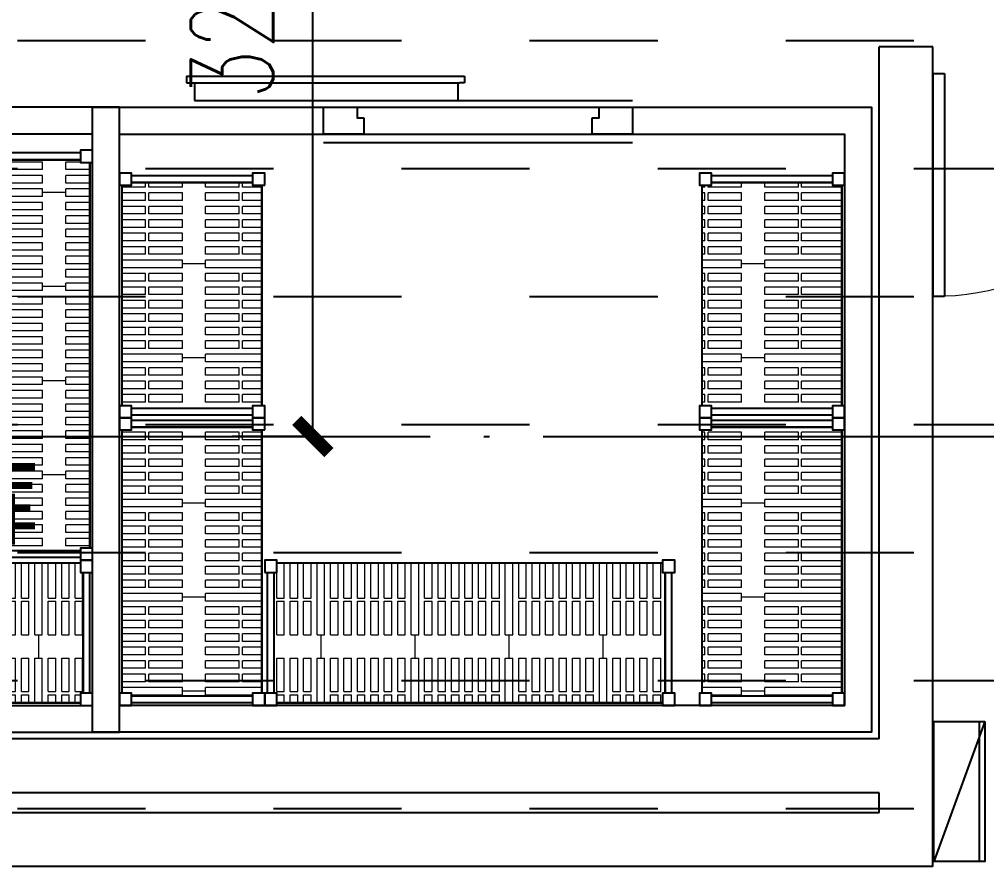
# Model space of a CAD drawing. Header units: millimetres. Extents: x 12325263 to 13848842, y -1463133 to 573208.
# Drawn here: x 12579199 to 12582797, y -836987 to -833835 of the extents above; entities that cross this region are included whole.
import ezdxf
from ezdxf.xclip import XClip

# ---------------------------------------------------------------- set-up
doc = ezdxf.new("R2010")
doc.units = ezdxf.units.MM
doc.header["$LTSCALE"] = 1000
doc.header["$XCLIPFRAME"] = 0
doc.linetypes.add('AXES', pattern=[50.8, 31.75, -6.35, 6.35, -6.35])
doc.linetypes.add('DOTE', pattern=[2.42, 2, -0.2, 0.02, -0.2])
for name, color, linetype in [('A-ANNO-DIMS', 83, 'Continuous'), ('A-ANNO-TEXT', 7, 'Continuous'), ('A-AXIS', 16, 'DOTE'), ('A-WALL', 5, 'Continuous'), ('DOOR_FIRE', 1, 'Continuous'), ('fur202301', 252, 'Continuous'), ('WALL', 5, 'Continuous'), ('WALL-SHATCH', 8, 'Continuous'), ('建筑-楼板开洞', 251, 'Continuous')]:
    doc.layers.add(name, color=color, linetype=linetype)
doc.styles.add('_TCH_DIM_T3', font='SIMPLEX.shx', dxfattribs={"width": 0.705882, "bigfont": 'GBCBIG.shx'})
doc.styles.add('TITXV', font='', dxfattribs={"width": 0.7})
doc.styles.get('TITXV').set_extended_font_data('SimSun')
doc.dimstyles.new('_TCH_ARCH&&120', dxfattribs={"dimtxt": 306, "dimasz": 120, "dimexe": 300, "dimexo": 360, "dimgap": 147, "dimtad": 1, "dimdec": 0, "dimzin": 0, "dimdsep": 46, "dimtxsty": '_TCH_DIM_T3', "dimblk": 'ARCHTICK', "dimcen": 0.09, "dimclrt": 7, "dimazin": 2, "dimtfac": 1, "dimtdec": 0, "dimtix": 1, "dimtmove": 2, "dimatfit": 3, "dimfxl": 1, "dimfxlon": 1, "dimtolj": 1, "dimtzin": 0, "dimarcsym": 0})

# ---------------------------------------------------------------- blocks, each defined once
blk = doc.blocks.new('adgshg13-A$C7F010FC0')
at = {"layer": 'WALL-SHATCH'}
h = blk.add_hatch(color=256, dxfattribs=at)
h.dxf.hatch_style = 1
h.paths.add_polyline_path([(-60384.2, -16880.9), (-763.2, 197.5), (12587.6, -13153.3), (12587.6, -157996), (-162964.9, -188820.4), (-171262.4, -180522.9), (-171262.4, -31310.9), (-150707.2, -10755.7), (-131860.1, -7980.9), (-99162.4, -7980.9), (-99162.4, -4980.9), (-76620.4, -4980.9), (-70107.7, -16880.9)], flags=16)
h.paths.add_polyline_path([(-60091.2, -16380.9), (-646.9, 646.9), (12987.6, -12987.6), (12987.6, -158331.9), (-163100.6, -189250.4), (-171662.4, -180688.6), (-171662.4, -31145.2), (-150777.9, -10260.7), (-131896.7, -7480.9), (-99562.4, -7480.9), (-99562.4, -4580.9), (-76365.6, -4580.9), (-69907.5, -16380.9)])
blk = doc.blocks.new('A$C4C7A72D3')
at = {"layer": 'WALL', "color": 1}
blk.add_blockref('adgshg13-A$C7F010FC0', (210433, 205503.6), dxfattribs=at)
blk = doc.blocks.new('qlzw')
at = {"layer": 'A-AXIS'}
blk.add_line((12411416.8, 1046489.8), (12486866.8, 1046489.8), dxfattribs=at)
blk = doc.blocks.new('asdgagA$C0BFF43C1')
at = {"layer": 'fur202301', "ltscale": 0.8}
for p, q in [((860, 90), (-119.1, 90, 0)), ((-119.1, 23.9, 0), (-119.1, 90, 0)), ((860, 23.9), (860, 90)), ((-144.2, 23.9, 0), (-126.1, 23.9, 0)), ((-144.2, 0, 0), (-144.2, 23.9, 0)), ((890.2, 0), (-144.2, 0, 0)), ((862.1, 23.9), (-126.1, 23.9, 0)), ((890.2, 23.9), (862.1, 23.9)), ((890.2, 0), (890.2, 23.9))]:
    blk.add_line(p, q, dxfattribs=at)
blk = doc.blocks.new('asdgagWalk-inChillerSlidingDoor')
at = {"layer": 'fur202301', "ltscale": 0.5}
for p, q in [((114510.3, 105266.1), (115660.3, 105266.1)), ((114510.3, 105110, 0), (115660.3, 105110, 0))]:
    blk.add_line(p, q, dxfattribs=at)
at = {"layer": 'fur202301'}
for points in [[(114660.3, 105174.2), (114660.3, 105235), (114510.3, 105235), (114510.3, 105135), (114635.3, 105135), (114635.3, 105174.2), (114660.3, 105174.2)], [(115510.3, 105174.2), (115535.3, 105174.2), (115535.3, 105135), (115660.3, 105135), (115660.3, 105235), (115510.3, 105235), (115510.3, 105174.2)]]:
    blk.add_lwpolyline(points, dxfattribs=at)
at = {"layer": 'fur202301', "ltscale": 10, "xscale": -1, "rotation": 359.9994891883963}
blk.add_blockref('asdgagA$C0BFF43C1', (114890.6, 105020), dxfattribs=at)
blk = doc.blocks.new('*U1481')
for points in [[(0, -2325.1), (3298.9, -2325.1), (3298.9, 0), (0, 0)], [(100, -2225.1), (3198.9, -2225.1), (3198.9, -100), (100, -100)]]:
    blk.add_lwpolyline(points, close=True)
at = {"color": 1, "linetype": 'AXES'}
blk.add_blockref('asdgagWalk-inChillerSlidingDoor', (-113251.7, -107460.1), dxfattribs=at)
blk = doc.blocks.new('*U1649')
at = {"layer": 'fur202301', "lineweight": 0}
h = blk.add_hatch(dxfattribs=at)
h.set_pattern_fill('CAMBRO层板', color=256, pattern_type=2)
h.set_pattern_definition([(0, (-4944.2, -2045), (0, 520), [28, -322]), (0, (-4944.2, -1920), (0, 520), [28, -322]), (90, (-4944.18, -2045.03), (-350, 2e-14), [125, -395]), (90, (-4916.18, -2045.03), (-350, 2e-14), [125, -395]), (0, (-4944.2, -1748), (0, 520), [28, -322]), (0, (-4944.2, -1908), (0, 520), [28, -322]), (90, (-4944.18, -1908.03), (-350, 2e-14), [160, -360]), (90, (-4916.18, -1908.03), (-350, 2e-14), [160, -360]), (0, (-4944.2, -1611), (0, 520), [28, -322]), (0, (-4944.2, -1736), (0, 520), [28, -322]), (90, (-4944.18, -1736.03), (-350, 2e-14), [125, -395]), (90, (-4916.18, -1736.03), (-350, 2e-14), [125, -395]), (0, (-4894.2, -2045), (0, 520), [28, -322]), (0, (-4894.2, -1920), (0, 520), [28, -322]), (90, (-4894.18, -2045.03), (-350, 2e-14), [125, -395]), (90, (-4866.18, -2045.03), (-350, 2e-14), [125, -395]), (0, (-4894.2, -1748), (0, 520), [28, -322]), (0, (-4894.2, -1908), (0, 520), [28, -322]), (90, (-4894.18, -1908.03), (-350, 2e-14), [160, -360]), (90, (-4866.18, -1908.03), (-350, 2e-14), [160, -360]), (0, (-4894.2, -1611), (0, 520), [28, -322]), (0, (-4894.2, -1736), (0, 520), [28, -322]), (90, (-4894.18, -1736.03), (-350, 2e-14), [125, -395]), (90, (-4866.18, -1736.03), (-350, 2e-14), [125, -395]), (0, (-4844.2, -2045), (0, 520), [28, -322]), (0, (-4844.2, -1920), (0, 520), [28, -322]), (90, (-4844.18, -2045.03), (-350, 2e-14), [125, -395]), (90, (-4816.18, -2045.03), (-350, 2e-14), [125, -395]), (0, (-4844.2, -1748), (0, 520), [28, -322]), (0, (-4844.2, -1908), (0, 520), [28, -322]), (90, (-4844.18, -1908.03), (-350, 2e-14), [160, -360]), (90, (-4816.18, -1908.03), (-350, 2e-14), [160, -360]), (0, (-4844.2, -1611), (0, 520), [28, -322]), (0, (-4844.2, -1736), (0, 520), [28, -322]), (90, (-4844.18, -1736.03), (-350, 2e-14), [125, -395]), (90, (-4816.18, -1736.03), (-350, 2e-14), [125, -395]), (0, (-4794.2, -2045), (0, 520), [28, -322]), (0, (-4794.2, -1920), (0, 520), [28, -322]), (90, (-4794.18, -2045.03), (-350, 2e-14), [125, -395]), (90, (-4766.18, -2045.03), (-350, 2e-14), [125, -395]), (0, (-4794.2, -1748), (0, 520), [28, -322]), (0, (-4794.2, -1908), (0, 520), [28, -322]), (90, (-4794.18, -1908.03), (-350, 2e-14), [160, -360]), (90, (-4766.18, -1908.03), (-350, 2e-14), [160, -360]), (0, (-4794.2, -1611), (0, 520), [28, -322]), (0, (-4794.2, -1736), (0, 520), [28, -322]), (90, (-4794.18, -1736.03), (-350, 2e-14), [125, -395]), (90, (-4766.18, -1736.03), (-350, 2e-14), [125, -395]), (0, (-4744.2, -2045), (0, 520), [28, -322]), (0, (-4744.2, -1920), (0, 520), [28, -322]), (90, (-4744.18, -2045.03), (-350, 2e-14), [125, -395]), (90, (-4716.18, -2045.03), (-350, 2e-14), [125, -395]), (0, (-4744.2, -1748), (0, 520), [28, -322]), (0, (-4744.2, -1908), (0, 520), [28, -322]), (90, (-4744.18, -1908.03), (-350, 2e-14), [160, -360]), (90, (-4716.18, -1908.03), (-350, 2e-14), [160, -360]), (0, (-4744.2, -1611), (0, 520), [28, -322]), (0, (-4744.2, -1736), (0, 520), [28, -322]), (90, (-4744.18, -1736.03), (-350, 2e-14), [125, -395]), (90, (-4716.18, -1736.03), (-350, 2e-14), [125, -395]), (0, (-4694.2, -2045), (0, 520), [28, -322]), (0, (-4694.2, -1920), (0, 520), [28, -322]), (90, (-4694.18, -2045.03), (-350, 2e-14), [125, -395]), (90, (-4666.18, -2045.03), (-350, 2e-14), [125, -395]), (0, (-4694.2, -1748), (0, 520), [28, -322]), (0, (-4694.2, -1908), (0, 520), [28, -322]), (90, (-4694.18, -1908.03), (-350, 2e-14), [160, -360]), (90, (-4666.18, -1908.03), (-350, 2e-14), [160, -360]), (0, (-4694.2, -1611), (0, 520), [28, -322]), (0, (-4694.2, -1736), (0, 520), [28, -322]), (90, (-4694.18, -1736.03), (-350, 2e-14), [125, -395]), (90, (-4666.18, -1736.03), (-350, 2e-14), [125, -395]), (0, (-4644.2, -2045), (0, 520), [28, -322]), (0, (-4644.2, -1611), (0, 520), [28, -322]), (90, (-4644.18, -2045.03), (-350, 2e-14), [434, -86]), (90, (-4616.18, -2045.03), (-350, 2e-14), [434, -86]), (90, (-4629.5, -1610.93), (-350, 2e-14), [43.033, -476.967]), (90, (-4629.5, -2087.9), (-350, 2e-14), [42.776, -477.224])])
h.paths.add_polyline_path([(35, -45), (45, -45), (45, -10), (1480, -10), (1480, -45), (1490, -45), (1490, -495), (1480, -495), (1480, -530), (45, -530), (45, -495), (35, -495)])
for points in [[(0, -45), (45, -45), (45, 0), (0, 0)], [(1480, -45), (1525, -45), (1525, 0), (1480, 0)], [(35, -45), (45, -45), (45, -10), (1480, -10), (1480, -45), (1490, -45), (1490, -495), (1480, -495), (1480, -530), (45, -530), (45, -495), (35, -495)], [(0, -540), (45, -540), (45, -495), (0, -495)], [(1480, -540), (1525, -540), (1525, -495), (1480, -495)]]:
    blk.add_lwpolyline(points, close=True)
for points in [[(45, -10), (1480, -10)], [(10, -495), (10, -45)], [(35, -495), (35, -45)], [(1490, -495), (1490, -45)], [(1515, -495), (1515, -45)], [(45, -530), (1480, -530)]]:
    blk.add_lwpolyline(points)
blk = doc.blocks.new('*U1650')
at = {"layer": 'fur202301', "lineweight": 0}
h = blk.add_hatch(dxfattribs=at)
h.set_pattern_fill('CAMBRO层板', color=256, pattern_type=2)
h.set_pattern_definition([(0, (-5399.2, -2045), (0, 520), [28, -322]), (0, (-5399.2, -1920), (0, 520), [28, -322]), (90, (-5399.18, -2045.03), (-350, 2e-14), [125, -395]), (90, (-5371.18, -2045.03), (-350, 2e-14), [125, -395]), (0, (-5399.2, -1748), (0, 520), [28, -322]), (0, (-5399.2, -1908), (0, 520), [28, -322]), (90, (-5399.18, -1908.03), (-350, 2e-14), [160, -360]), (90, (-5371.18, -1908.03), (-350, 2e-14), [160, -360]), (0, (-5399.2, -1611), (0, 520), [28, -322]), (0, (-5399.2, -1736), (0, 520), [28, -322]), (90, (-5399.18, -1736.03), (-350, 2e-14), [125, -395]), (90, (-5371.18, -1736.03), (-350, 2e-14), [125, -395]), (0, (-5349.2, -2045), (0, 520), [28, -322]), (0, (-5349.2, -1920), (0, 520), [28, -322]), (90, (-5349.18, -2045.03), (-350, 2e-14), [125, -395]), (90, (-5321.18, -2045.03), (-350, 2e-14), [125, -395]), (0, (-5349.2, -1748), (0, 520), [28, -322]), (0, (-5349.2, -1908), (0, 520), [28, -322]), (90, (-5349.18, -1908.03), (-350, 2e-14), [160, -360]), (90, (-5321.18, -1908.03), (-350, 2e-14), [160, -360]), (0, (-5349.2, -1611), (0, 520), [28, -322]), (0, (-5349.2, -1736), (0, 520), [28, -322]), (90, (-5349.18, -1736.03), (-350, 2e-14), [125, -395]), (90, (-5321.18, -1736.03), (-350, 2e-14), [125, -395]), (0, (-5299.2, -2045), (0, 520), [28, -322]), (0, (-5299.2, -1920), (0, 520), [28, -322]), (90, (-5299.18, -2045.03), (-350, 2e-14), [125, -395]), (90, (-5271.18, -2045.03), (-350, 2e-14), [125, -395]), (0, (-5299.2, -1748), (0, 520), [28, -322]), (0, (-5299.2, -1908), (0, 520), [28, -322]), (90, (-5299.18, -1908.03), (-350, 2e-14), [160, -360]), (90, (-5271.18, -1908.03), (-350, 2e-14), [160, -360]), (0, (-5299.2, -1611), (0, 520), [28, -322]), (0, (-5299.2, -1736), (0, 520), [28, -322]), (90, (-5299.18, -1736.03), (-350, 2e-14), [125, -395]), (90, (-5271.18, -1736.03), (-350, 2e-14), [125, -395]), (0, (-5249.2, -2045), (0, 520), [28, -322]), (0, (-5249.2, -1920), (0, 520), [28, -322]), (90, (-5249.18, -2045.03), (-350, 2e-14), [125, -395]), (90, (-5221.18, -2045.03), (-350, 2e-14), [125, -395]), (0, (-5249.2, -1748), (0, 520), [28, -322]), (0, (-5249.2, -1908), (0, 520), [28, -322]), (90, (-5249.18, -1908.03), (-350, 2e-14), [160, -360]), (90, (-5221.18, -1908.03), (-350, 2e-14), [160, -360]), (0, (-5249.2, -1611), (0, 520), [28, -322]), (0, (-5249.2, -1736), (0, 520), [28, -322]), (90, (-5249.18, -1736.03), (-350, 2e-14), [125, -395]), (90, (-5221.18, -1736.03), (-350, 2e-14), [125, -395]), (0, (-5199.2, -2045), (0, 520), [28, -322]), (0, (-5199.2, -1920), (0, 520), [28, -322]), (90, (-5199.18, -2045.03), (-350, 2e-14), [125, -395]), (90, (-5171.18, -2045.03), (-350, 2e-14), [125, -395]), (0, (-5199.2, -1748), (0, 520), [28, -322]), (0, (-5199.2, -1908), (0, 520), [28, -322]), (90, (-5199.18, -1908.03), (-350, 2e-14), [160, -360]), (90, (-5171.18, -1908.03), (-350, 2e-14), [160, -360]), (0, (-5199.2, -1611), (0, 520), [28, -322]), (0, (-5199.2, -1736), (0, 520), [28, -322]), (90, (-5199.18, -1736.03), (-350, 2e-14), [125, -395]), (90, (-5171.18, -1736.03), (-350, 2e-14), [125, -395]), (0, (-5149.2, -2045), (0, 520), [28, -322]), (0, (-5149.2, -1920), (0, 520), [28, -322]), (90, (-5149.18, -2045.03), (-350, 2e-14), [125, -395]), (90, (-5121.18, -2045.03), (-350, 2e-14), [125, -395]), (0, (-5149.2, -1748), (0, 520), [28, -322]), (0, (-5149.2, -1908), (0, 520), [28, -322]), (90, (-5149.18, -1908.03), (-350, 2e-14), [160, -360]), (90, (-5121.18, -1908.03), (-350, 2e-14), [160, -360]), (0, (-5149.2, -1611), (0, 520), [28, -322]), (0, (-5149.2, -1736), (0, 520), [28, -322]), (90, (-5149.18, -1736.03), (-350, 2e-14), [125, -395]), (90, (-5121.18, -1736.03), (-350, 2e-14), [125, -395]), (0, (-5099.2, -2045), (0, 520), [28, -322]), (0, (-5099.2, -1611), (0, 520), [28, -322]), (90, (-5099.18, -2045.03), (-350, 2e-14), [434, -86]), (90, (-5071.18, -2045.03), (-350, 2e-14), [434, -86]), (90, (-5084.5, -1610.93), (-350, 2e-14), [43.033, -476.967]), (90, (-5084.5, -2087.9), (-350, 2e-14), [42.776, -477.224])])
h.paths.add_polyline_path([(35, -45), (45, -45), (45, -10), (1025, -10), (1025, -45), (1035, -45), (1035, -495), (1025, -495), (1025, -530), (45, -530), (45, -495), (35, -495)])
for points in [[(0, -45), (45, -45), (45, 0), (0, 0)], [(1025, -45), (1070, -45), (1070, 0), (1025, 0)], [(35, -45), (45, -45), (45, -10), (1025, -10), (1025, -45), (1035, -45), (1035, -495), (1025, -495), (1025, -530), (45, -530), (45, -495), (35, -495)], [(0, -540), (45, -540), (45, -495), (0, -495)], [(1025, -540), (1070, -540), (1070, -495), (1025, -495)]]:
    blk.add_lwpolyline(points, close=True)
for points in [[(45, -10), (1025, -10)], [(10, -495), (10, -45)], [(35, -495), (35, -45)], [(1035, -495), (1035, -45)], [(1060, -495), (1060, -45)], [(45, -530), (1025, -530)]]:
    blk.add_lwpolyline(points)
blk = doc.blocks.new('*U1652')
at = {"layer": 'fur202301', "lineweight": 0}
h = blk.add_hatch(dxfattribs=at)
h.set_pattern_fill('CAMBRO层板', color=256, pattern_type=2)
h.set_pattern_definition([(0, (-5559.2, -2045), (0, 520), [28, -322]), (0, (-5559.2, -1920), (0, 520), [28, -322]), (90, (-5559.18, -2045.03), (-350, 2e-14), [125, -395]), (90, (-5531.18, -2045.03), (-350, 2e-14), [125, -395]), (0, (-5559.2, -1748), (0, 520), [28, -322]), (0, (-5559.2, -1908), (0, 520), [28, -322]), (90, (-5559.18, -1908.03), (-350, 2e-14), [160, -360]), (90, (-5531.18, -1908.03), (-350, 2e-14), [160, -360]), (0, (-5559.2, -1611), (0, 520), [28, -322]), (0, (-5559.2, -1736), (0, 520), [28, -322]), (90, (-5559.18, -1736.03), (-350, 2e-14), [125, -395]), (90, (-5531.18, -1736.03), (-350, 2e-14), [125, -395]), (0, (-5509.2, -2045), (0, 520), [28, -322]), (0, (-5509.2, -1920), (0, 520), [28, -322]), (90, (-5509.18, -2045.03), (-350, 2e-14), [125, -395]), (90, (-5481.18, -2045.03), (-350, 2e-14), [125, -395]), (0, (-5509.2, -1748), (0, 520), [28, -322]), (0, (-5509.2, -1908), (0, 520), [28, -322]), (90, (-5509.18, -1908.03), (-350, 2e-14), [160, -360]), (90, (-5481.18, -1908.03), (-350, 2e-14), [160, -360]), (0, (-5509.2, -1611), (0, 520), [28, -322]), (0, (-5509.2, -1736), (0, 520), [28, -322]), (90, (-5509.18, -1736.03), (-350, 2e-14), [125, -395]), (90, (-5481.18, -1736.03), (-350, 2e-14), [125, -395]), (0, (-5459.2, -2045), (0, 520), [28, -322]), (0, (-5459.2, -1920), (0, 520), [28, -322]), (90, (-5459.18, -2045.03), (-350, 2e-14), [125, -395]), (90, (-5431.18, -2045.03), (-350, 2e-14), [125, -395]), (0, (-5459.2, -1748), (0, 520), [28, -322]), (0, (-5459.2, -1908), (0, 520), [28, -322]), (90, (-5459.18, -1908.03), (-350, 2e-14), [160, -360]), (90, (-5431.18, -1908.03), (-350, 2e-14), [160, -360]), (0, (-5459.2, -1611), (0, 520), [28, -322]), (0, (-5459.2, -1736), (0, 520), [28, -322]), (90, (-5459.18, -1736.03), (-350, 2e-14), [125, -395]), (90, (-5431.18, -1736.03), (-350, 2e-14), [125, -395]), (0, (-5409.2, -2045), (0, 520), [28, -322]), (0, (-5409.2, -1920), (0, 520), [28, -322]), (90, (-5409.18, -2045.03), (-350, 2e-14), [125, -395]), (90, (-5381.18, -2045.03), (-350, 2e-14), [125, -395]), (0, (-5409.2, -1748), (0, 520), [28, -322]), (0, (-5409.2, -1908), (0, 520), [28, -322]), (90, (-5409.18, -1908.03), (-350, 2e-14), [160, -360]), (90, (-5381.18, -1908.03), (-350, 2e-14), [160, -360]), (0, (-5409.2, -1611), (0, 520), [28, -322]), (0, (-5409.2, -1736), (0, 520), [28, -322]), (90, (-5409.18, -1736.03), (-350, 2e-14), [125, -395]), (90, (-5381.18, -1736.03), (-350, 2e-14), [125, -395]), (0, (-5359.2, -2045), (0, 520), [28, -322]), (0, (-5359.2, -1920), (0, 520), [28, -322]), (90, (-5359.18, -2045.03), (-350, 2e-14), [125, -395]), (90, (-5331.18, -2045.03), (-350, 2e-14), [125, -395]), (0, (-5359.2, -1748), (0, 520), [28, -322]), (0, (-5359.2, -1908), (0, 520), [28, -322]), (90, (-5359.18, -1908.03), (-350, 2e-14), [160, -360]), (90, (-5331.18, -1908.03), (-350, 2e-14), [160, -360]), (0, (-5359.2, -1611), (0, 520), [28, -322]), (0, (-5359.2, -1736), (0, 520), [28, -322]), (90, (-5359.18, -1736.03), (-350, 2e-14), [125, -395]), (90, (-5331.18, -1736.03), (-350, 2e-14), [125, -395]), (0, (-5309.2, -2045), (0, 520), [28, -322]), (0, (-5309.2, -1920), (0, 520), [28, -322]), (90, (-5309.18, -2045.03), (-350, 2e-14), [125, -395]), (90, (-5281.18, -2045.03), (-350, 2e-14), [125, -395]), (0, (-5309.2, -1748), (0, 520), [28, -322]), (0, (-5309.2, -1908), (0, 520), [28, -322]), (90, (-5309.18, -1908.03), (-350, 2e-14), [160, -360]), (90, (-5281.18, -1908.03), (-350, 2e-14), [160, -360]), (0, (-5309.2, -1611), (0, 520), [28, -322]), (0, (-5309.2, -1736), (0, 520), [28, -322]), (90, (-5309.18, -1736.03), (-350, 2e-14), [125, -395]), (90, (-5281.18, -1736.03), (-350, 2e-14), [125, -395]), (0, (-5259.2, -2045), (0, 520), [28, -322]), (0, (-5259.2, -1611), (0, 520), [28, -322]), (90, (-5259.18, -2045.03), (-350, 2e-14), [434, -86]), (90, (-5231.18, -2045.03), (-350, 2e-14), [434, -86]), (90, (-5244.5, -1610.93), (-350, 2e-14), [43.033, -476.967]), (90, (-5244.5, -2087.9), (-350, 2e-14), [42.776, -477.224])])
h.paths.add_polyline_path([(35, -45), (45, -45), (45, -10), (865, -10), (865, -45), (875, -45), (875, -495), (865, -495), (865, -530), (45, -530), (45, -495), (35, -495)])
for points in [[(0, -45), (45, -45), (45, 0), (0, 0)], [(865, -45), (910, -45), (910, 0), (865, 0)], [(35, -45), (45, -45), (45, -10), (865, -10), (865, -45), (875, -45), (875, -495), (865, -495), (865, -530), (45, -530), (45, -495), (35, -495)], [(0, -540), (45, -540), (45, -495), (0, -495)], [(865, -540), (910, -540), (910, -495), (865, -495)]]:
    blk.add_lwpolyline(points, close=True)
for points in [[(45, -10), (865, -10)], [(10, -495), (10, -45)], [(35, -495), (35, -45)], [(875, -495), (875, -45)], [(900, -495), (900, -45)], [(45, -530), (865, -530)]]:
    blk.add_lwpolyline(points)
blk = doc.blocks.new('asdgag消防')
at = {"layer": 'fur202301'}
for p, q in [((-20, -190), (500, 0)), ((500, -170), (-20, -170))]:
    blk.add_line(p, q, dxfattribs=at)
blk.add_lwpolyline([(-20, -190), (500, -190), (500, 0), (-20, 0)], close=True, dxfattribs=at)
blk = doc.blocks.new('*U1643')
for points in [[(0, -2325.1), (2896.7, -2325.1), (2896.7, 0), (0, 0)], [(100, -2225.1), (2796.7, -2225.1), (2796.7, -100), (100, -100)]]:
    blk.add_lwpolyline(points, close=True)
at = {"color": 1, "linetype": 'AXES'}
blk.add_blockref('asdgagWalk-inChillerSlidingDoor', (-113651.7, -107460.1), dxfattribs=at)
blk = doc.blocks.new('sdfgsdffhg')
at = {"layer": 'fur202301'}
for name, p, rotation in [('*U1481', (-1512.7, 37569.7, 0), 180), ('*U1649', (-2152.7, 38209.7, 0), 90), ('*U1652', (-1512.7, 38739.7, 0), 90), ('*U1652', (644.1, 38739.7, 0), 90), ('*U1650', (-1512.7, 37669.7, 0), 90), ('*U1650', (644.1, 37669.7, 0), 90)]:
    blk.add_blockref(name, p, dxfattribs=dict(at, rotation=rotation))
at = {"layer": 'fur202301', "xscale": -1}
for name, p, rotation in [('*U1643', (-1612.7, 37569.7, 0), 180), ('asdgag消防', (1516, 37589.7, 0), 90)]:
    blk.add_blockref(name, p, dxfattribs=dict(at, rotation=rotation))
at = {"layer": 'fur202301'}
for p in [(-3137.7, 38209.7, 0), (-972.7, 38209.7, 0)]:
    blk.add_blockref('*U1649', p, dxfattribs=at)
blk = doc.blocks.new('_ArchTick')
at = {"color": 0, "linetype": 'ByBlock', "const_width": 0.4}
blk.add_lwpolyline([(-0.5, -0.5), (0.5, 0.5)], dxfattribs=at)
blk = doc.blocks.new('*D4283')
at = {"layer": 'A-ANNO-DIMS', "color": 0, "lineweight": -2, "transparency": 16777216}
for p, q in [((12580291, -832136.8), (12579990, -832136.8)), ((12580290, -835386.8), (12580290, -832136.8)), ((12580291, -835386.8), (12579990, -835386.8))]:
    blk.add_line(p, q, dxfattribs=at)
at = {"layer": 'Defpoints', "color": 0, "transparency": 16777216}
for p in [(12580290, -832136.8), (12580846.8, -832136.8), (12580846.8, -835386.8)]:
    blk.add_point(p, dxfattribs=at)
at = {"layer": 'A-ANNO-DIMS', "color": 0, "lineweight": -2, "transparency": 16777216, "xscale": 120, "yscale": 120, "zscale": 120}
for p, rotation in [((12580290, -832136.8), 90), ((12580290, -835386.8), 270)]:
    blk.add_blockref('_ArchTick', p, dxfattribs=dict(at, rotation=rotation))
at = {"layer": 'A-ANNO-DIMS', "color": 7, "transparency": 16777216, "insert": (12579990, -833761.8), "char_height": 306, "attachment_point": 5, "rotation": 90, "style": '_TCH_DIM_T3'}
blk.add_mtext('\\A1;3250', dxfattribs=at)
blk = doc.blocks.new('$DorLib2D$00000002')
for p, q in [((-0.5, 0), (-0.5, 0.4875)), ((-0.475, 0.4875), (-0.5, 0.4875)), ((-0.475, 0), (-0.475, 0.4875)), ((0.475, 0), (0.475, 0.4875)), ((0.475, 0.4875), (0.5, 0.4875)), ((0.5, 0), (0.5, 0.4875)), ((-0.5, 0), (-0.475, 0)), ((0.5, 0), (0.475, 0))]:
    blk.add_line(p, q)
at = {"lineweight": 13}
for centre, start, end in [((-0.4875, 0), 0, 88.5307), ((0.4875, 0), 91.4693, 180)]:
    blk.add_arc(centre, 0.4875, start, end, dxfattribs=at)

msp = doc.modelspace()

# ---------------------------------------------------------------- block references
ref = msp.add_blockref('A$C4C7A72D3', (12385714.9, -906209.5), dxfattribs=dict(rotation=350.041249254255))
XClip(ref).set_block_clipping_path([(223442.8584877662, 85923.1187333744), (220542.7961432356, 85923.1422391906), (220542.8579492103, 89292.823275506), (211526.9150355905, 89292.8101311298), (210631.4331447985, 94392.8080583527), (206113.3685902953, 94392.8025418455), (206001.4315187763, 95030.3127344656), (204376.2826588508, 94744.9613686837), (203364.4570056833, 100506.9030052917), (197947.3947122637, 99555.7482674252), (192482.3428474721, 130679.4765393781), (190118.7804593667, 130264.4504016289), (191623.4071957469, 121695.6427078634), (177046.6486519482, 119136.2011700841), (175707.6223907359, 126760.8483765714), (173902.988371335, 128026.4039125028), (169528.3854461554, 127258.2903269802), (169070.0967394859, 129868.3614864857), (163308.2517458182, 128856.6693391807), (163766.52659606, 126246.6171700556), (159679.1795131005, 125528.9180921423), (170669.6888374612, 62935.797914044), (167222.1989369914, 62330.4650948944), (167939.7759490944, 58243.6808593175), (171386.9528796654, 58848.2912487988), (172857.0656793863, 50477.0032648193), (165962.5026008021, 49266.4230898353), (168037.7813034765, 37447.1796448426), (140649.9584970828, 32638.2390106404), (115387.9799239188, 28202.5781787895), (95598.7254695911, 140907.4332163476), (226939.476109907, 163968.8668500402), (240128.6952811591, 88852.8973128139)])

# ---------------------------------------------------------------- next in the draw order: hatches: boundary and pattern name
at = {"layer": '建筑-楼板开洞'}
h = msp.add_hatch(dxfattribs=at)
h.set_pattern_fill('DASH', color=256, scale=500)
h.set_pattern_definition([(0, (0, 0), (476.25, 476.25), [476.25, -476.25])])
h.paths.add_polyline_path([(12597696.7, -842386.8), (12590696.8, -842386.9), (12590697.1, -843986.8), (12595796.8, -843986.9), (12595797.1, -849736.9), (12588796.8, -849736.8), (12588796.8, -851936.8), (12564896.8, -851936.8), (12564896.8, -816186.8), (12568846.8, -816186.8), (12568846.8, -816040), (12568846.8, -807536.8), (12574696.8, -807536.8), (12574696.8, -810386.8), (12575896.8, -810386.8), (12579055.2, -810386.8), (12580496.9, -811828.2), (12580696.9, -819086.9), (12595696.9, -819086.7), (12595696.9, -812786.8), (12597696.7, -812786.8)])

# ---------------------------------------------------------------- next in the draw order: block references
at = {"color": 2}
msp.add_blockref('qlzw', (133430, -1881876.5), dxfattribs=at)

# ---------------------------------------------------------------- next in the draw order: block references
msp.add_blockref('sdfgsdffhg', (12581083.9, -874056.8, 0))

# ---------------------------------------------------------------- next in the draw order: linework, layer by layer
at = {"layer": 'A-WALL'}
for p, q in [((12582596.8, -833936.8), (12582396.8, -833936.8)), ((12582396.8, -836511.8), (12582396.8, -833936.8)), ((12582596.8, -834136.8), (12582596.8, -833936.8)), ((12582596.8, -836611.8), (12582596.8, -834136.8)), ((12582396.8, -836511.8), (12576246.8, -836511.8)), ((12582596.8, -836986.8), (12582596.8, -836611.8)), ((12582396.8, -836711.8), (12576246.8, -836711.8)), ((12582396.8, -836786.8), (12582396.8, -836711.8)), ((12582396.8, -836786.8), (12576246.8, -836786.8)), ((12582596.8, -836986.8), (12576246.8, -836986.8))]:
    msp.add_line(p, q, dxfattribs=at)

# ---------------------------------------------------------------- next in the draw order: block references
at = {"layer": 'DOOR_FIRE', "xscale": -1700, "yscale": 1700, "zscale": 200, "rotation": 179.9999999994648}
msp.add_blockref('$DorLib2D$00000002', (12583446.8, -834036.8), dxfattribs=at)

# ---------------------------------------------------------------- next in the draw order: texts
at = {"layer": 'A-ANNO-TEXT', "style": 'TITXV', "width": 0.7}
msp.add_text('冷库', height=271.9, dxfattribs=at).set_placement((12578750, -835760))

# ---------------------------------------------------------------- next in the draw order: dimensions: what is measured, and where the dimension line sits
at = {"layer": 'A-ANNO-DIMS'}
dim = msp.add_aligned_dim(p1=(12580846.8, -835386.8), p2=(12580846.8, -832136.8), distance=556.8, dimstyle='_TCH_ARCH&&120', dxfattribs=at)
dim.commit()
dim.dimension.update_dxf_attribs({"geometry": '*D4283', "text_midpoint": (12579990, -833761.8)})

doc.saveas('drawing.dxf')
